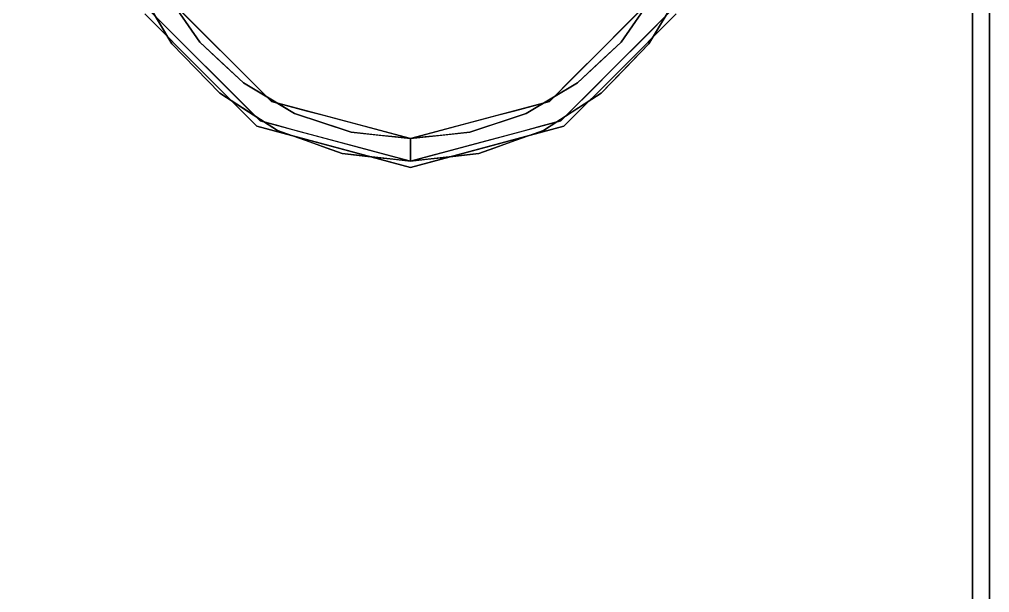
# Model space of a CAD drawing. Header units: millimetres. Extents: x -1 to 1346, y -1098 to 14.
# Drawn here: x 1231.4 to 1345, y -167.4 to -100.3 of the extents above; entities that cross this region are included whole.
import ezdxf

# ---------------------------------------------------------------- set-up
doc = ezdxf.new("R2010")
doc.units = ezdxf.units.MM
doc.linetypes.add('NASCOSTA', pattern=[9.525, 6.35, -3.175])
for name, color, linetype in [('IQ_200_2D', 1, 'Continuous'), ('IQ_200_3D', 1, 'Continuous'), ('IQ_204_2D', 7, 'Continuous'), ('IQ_204_3D', 7, 'Continuous')]:
    doc.layers.add(name, color=color, linetype=linetype)

# ---------------------------------------------------------------- blocks, each defined once
blk = doc.blocks.new('hpp_cutout_2c_l_3d')
at = {"layer": 'IQ_200_3D'}
mesh = blk.add_polyface(dxfattribs=at)
corners = [(1345, 0, 50), (0, 0, 50), (0, -700, 50), (1345, -700, 50)]
mesh.append_faces([[corners[k] for k in face] for face in [(0, 1, 2, 3)]])
mesh = blk.add_polyface(dxfattribs=at)
corners = [(1345, -700, 0), (0, -700, 0), (0, 0, 0), (1345, 0, 0)]
mesh.append_faces([[corners[k] for k in face] for face in [(0, 1, 2, 3)]])
mesh = blk.add_polyface(dxfattribs=at)
corners = [(1345, 0, 0), (1345, -700, 0), (1345, -700, 50), (1345, 0, 50)]
mesh.append_faces([[corners[k] for k in face] for face in [(0, 1, 2, 3)]])

msp = doc.modelspace()

# ---------------------------------------------------------------- linework, layer by layer
at = {"layer": 'IQ_200_2D'}
msp.add_lwpolyline([(0, 0), (1345, 0), (1345, -700), (0, -700)], close=True, dxfattribs=at)
at = {"layer": 'IQ_200_3D'}
msp.add_3dface([(1343, -645, 155), (2, -645, 155), (2, 0, 155), (1343, 0, 155)], dxfattribs=at)
for points, invisible_edges in [([(1343, -645, 203), (1343, 0, 855), (1343, -695, 855), (1343, -695, 203)], 1), ([(1343, 0, 155), (1343, 0, 855), (1343, -645, 203), (1343, -645, 155)], 2)]:
    msp.add_3dface(points, dxfattribs=dict(at, invisible_edges=invisible_edges))
at = {"layer": 'IQ_204_2D', "color": 7, "linetype": 'NASCOSTA', "ltscale": 10}
msp.add_lwpolyline([(2, 0), (1343, 0), (1343, -645), (2, -645)], close=True, dxfattribs=at)
at = {"layer": 'IQ_204_3D'}
for points, invisible_edges in [([(1246.66, -99.26, 116.94), (1246.66, -99.26, 116.94), (1245.1, -96.22, 90.46), (1249.24, -103.11, 97.36)], 11), ([(1245.1, -96.22, 90.46), (1245.1, -96.22, 90.46), (1248.54, -97.18, 91.42), (1249.24, -103.11, 97.36)], 6), ([(1309.25, -96.22, 90.46), (1309.25, -96.22, 90.46), (1307.68, -99.26, 116.94), (1305.1, -103.11, 97.36)], 6), ([(1305.1, -103.11, 97.36), (1305.1, -103.11, 97.36), (1305.81, -97.18, 91.42), (1309.25, -96.22, 90.46)], 6), ([(1248.54, -97.18, 91.42), (1248.54, -97.18, 91.42), (1251.94, -100.91, 116.94), (1252.51, -102.92, 97.17)], 6), ([(1248.54, -97.18, 91.42), (1248.54, -97.18, 91.42), (1248.96, -97.93, 116.94), (1251.94, -100.91, 116.94)], 11), ([(1252.51, -102.92, 97.17), (1252.51, -102.92, 97.17), (1249.24, -103.11, 97.36), (1248.54, -97.18, 91.42)], 6), ([(1301.84, -102.92, 97.17), (1301.84, -102.92, 97.17), (1302.4, -100.91, 116.94), (1305.81, -97.18, 91.42)], 6), ([(1305.1, -103.11, 97.36), (1305.1, -103.11, 97.36), (1301.84, -102.92, 97.17), (1305.81, -97.18, 91.42)], 11), ([(1305.81, -97.18, 91.42), (1305.81, -97.18, 91.42), (1302.4, -100.91, 116.94), (1305.38, -97.93, 116.94)], 11), ([(1259.56, -112.15, 116.94), (1260.89, -109.86, 116.94), (1248.96, -97.93, 116.94), (1246.66, -99.26, 116.94)], 5), ([(1294.79, -112.15, 116.94), (1307.68, -99.26, 116.94), (1305.38, -97.93, 116.94), (1293.46, -109.86, 116.94)], 10), ([(1246.05, -99.62, 155), (1246.05, -99.62, 117.11), (1252.62, -106.19, 117.11), (1252.62, -106.19, 155)], 5), ([(1249.89, -102.48, 116.94), (1249.89, -102.48, 116.94), (1246.66, -99.26, 116.94), (1249.24, -103.11, 97.36)], 13), ([(1301.72, -106.19, 117.11), (1308.3, -99.62, 117.11), (1308.3, -99.62, 155), (1301.72, -106.19, 155)], 10), ([(1305.1, -103.11, 97.36), (1305.1, -103.11, 97.36), (1307.68, -99.26, 116.94), (1304.46, -102.48, 116.94)], 11), ([(1252.51, -102.92, 97.17), (1252.51, -102.92, 97.17), (1251.94, -100.91, 116.94), (1254.92, -103.89, 116.94)], 11), ([(1301.84, -102.92, 97.17), (1301.84, -102.92, 97.17), (1299.42, -103.89, 116.94), (1302.4, -100.91, 116.94)], 11), ([(1249.24, -103.11, 97.36), (1249.24, -103.11, 97.36), (1252.04, -106, 100.25), (1249.89, -102.48, 116.94)], 13), ([(1249.24, -103.11, 97.36), (1249.24, -103.11, 97.36), (1252.51, -102.92, 97.17), (1254.84, -108.89, 103.14)], 6), ([(1252.04, -106, 100.25), (1252.04, -106, 100.25), (1253.11, -105.71, 116.94), (1249.89, -102.48, 116.94)], 11), ([(1252.51, -102.92, 97.17), (1252.51, -102.92, 97.17), (1254.92, -103.89, 116.94), (1255.06, -105.31, 99.55)], 6), ([(1254.84, -108.89, 103.14), (1254.84, -108.89, 103.14), (1252.51, -102.92, 97.17), (1257.61, -107.69, 101.94)], 11), ([(1301.84, -102.92, 97.17), (1301.84, -102.92, 97.17), (1299.51, -108.89, 103.14), (1296.74, -107.69, 101.94)], 6), ([(1299.42, -103.89, 116.94), (1299.42, -103.89, 116.94), (1301.84, -102.92, 97.17), (1299.29, -105.31, 99.55)], 11), ([(1299.51, -108.89, 103.14), (1299.51, -108.89, 103.14), (1301.84, -102.92, 97.17), (1305.1, -103.11, 97.36)], 6), ([(1301.23, -105.71, 116.94), (1301.23, -105.71, 116.94), (1302.31, -106, 100.25), (1304.46, -102.48, 116.94)], 6), ([(1305.1, -103.11, 97.36), (1305.1, -103.11, 97.36), (1304.46, -102.48, 116.94), (1302.31, -106, 100.25)], 6), ([(1257.9, -106.88, 116.94), (1257.9, -106.88, 116.94), (1255.06, -105.31, 99.55), (1254.92, -103.89, 116.94)], 6), ([(1296.44, -106.88, 116.94), (1296.44, -106.88, 116.94), (1299.42, -103.89, 116.94), (1299.29, -105.31, 99.55)], 13), ([(1255.06, -105.31, 99.55), (1255.06, -105.31, 99.55), (1257.9, -106.88, 116.94), (1257.61, -107.69, 101.94)], 6), ([(1296.44, -106.88, 116.94), (1296.44, -106.88, 116.94), (1299.29, -105.31, 99.55), (1296.74, -107.69, 101.94)], 11), ([(1252.04, -106, 100.25), (1252.04, -106, 100.25), (1254.84, -108.89, 103.14), (1253.11, -105.71, 116.94)], 13), ([(1252.62, -106.19, 155), (1252.62, -106.19, 117.11), (1259.2, -112.77, 117.11), (1259.2, -112.77, 155)], 5), ([(1256.33, -108.93, 116.94), (1256.33, -108.93, 116.94), (1253.11, -105.71, 116.94), (1254.84, -108.89, 103.14)], 13), ([(1301.72, -106.19, 155), (1295.14, -112.77, 155), (1295.14, -112.77, 117.11), (1301.72, -106.19, 117.11)], 10), ([(1301.23, -105.71, 116.94), (1301.23, -105.71, 116.94), (1298.01, -108.93, 116.94), (1299.51, -108.89, 103.14)], 13), ([(1302.31, -106, 100.25), (1302.31, -106, 100.25), (1301.23, -105.71, 116.94), (1299.51, -108.89, 103.14)], 6), ([(1257.61, -107.69, 101.94), (1257.61, -107.69, 101.94), (1261.6, -113.25, 107.49), (1254.84, -108.89, 103.14)], 11), ([(1257.61, -107.69, 101.94), (1257.61, -107.69, 101.94), (1257.9, -106.88, 116.94), (1260.61, -109.48, 103.72)], 6), ([(1257.61, -107.69, 101.94), (1257.61, -107.69, 101.94), (1263.61, -111.26, 105.51), (1261.6, -113.25, 107.49)], 13), ([(1260.89, -109.86, 116.94), (1260.89, -109.86, 116.94), (1260.61, -109.48, 103.72), (1257.9, -106.88, 116.94)], 6), ([(1292.74, -113.25, 107.49), (1292.74, -113.25, 107.49), (1290.74, -111.26, 105.51), (1296.74, -107.69, 101.94)], 11), ([(1296.74, -107.69, 101.94), (1296.74, -107.69, 101.94), (1299.51, -108.89, 103.14), (1292.74, -113.25, 107.49)], 11), ([(1296.44, -106.88, 116.94), (1296.44, -106.88, 116.94), (1293.74, -109.48, 103.72), (1293.46, -109.86, 116.94)], 6), ([(1293.74, -109.48, 103.72), (1293.74, -109.48, 103.72), (1296.44, -106.88, 116.94), (1296.74, -107.69, 101.94)], 6), ([(1258.22, -111.07, 105.32), (1258.22, -111.07, 105.32), (1256.33, -108.93, 116.94), (1254.84, -108.89, 103.14)], 6), ([(1257.95, -110.54, 116.94), (1257.95, -110.54, 116.94), (1256.33, -108.93, 116.94), (1258.22, -111.07, 105.32)], 13), ([(1299.51, -108.89, 103.14), (1299.51, -108.89, 103.14), (1298.01, -108.93, 116.94), (1296.12, -111.07, 105.32)], 6), ([(1296.4, -110.54, 116.94), (1296.4, -110.54, 116.94), (1296.12, -111.07, 105.32), (1298.01, -108.93, 116.94)], 6), ([(1277.17, -116.87, 116.94), (1277.17, -114.22, 116.94), (1260.89, -109.86, 116.94), (1259.56, -112.15, 116.94)], 4), ([(1260.89, -109.86, 116.94), (1260.89, -109.86, 116.94), (1263.61, -111.26, 105.51), (1260.61, -109.48, 103.72)], 11), ([(1263.61, -111.26, 105.51), (1263.61, -111.26, 105.51), (1260.89, -109.86, 116.94), (1264.96, -110.95, 116.94)], 11), ([(1277.17, -116.87, 116.94), (1294.79, -112.15, 116.94), (1293.46, -109.86, 116.94), (1277.17, -114.22, 116.94)], 2), ([(1289.39, -110.95, 116.94), (1289.39, -110.95, 116.94), (1293.46, -109.86, 116.94), (1290.74, -111.26, 105.51)], 13), ([(1290.74, -111.26, 105.51), (1290.74, -111.26, 105.51), (1293.46, -109.86, 116.94), (1293.74, -109.48, 103.72)], 6), ([(1258.22, -111.07, 105.32), (1258.22, -111.07, 105.32), (1259.56, -112.15, 116.94), (1257.95, -110.54, 116.94)], 11), ([(1258.22, -111.07, 105.32), (1258.22, -111.07, 105.32), (1261.6, -113.25, 107.49), (1259.56, -112.15, 116.94)], 13), ([(1261.6, -113.25, 107.49), (1261.6, -113.25, 107.49), (1263.61, -111.26, 105.51), (1269.18, -115.96, 110.2)], 6), ([(1264.96, -110.95, 116.94), (1264.96, -110.95, 116.94), (1266.92, -112.37, 106.61), (1263.61, -111.26, 105.51)], 11), ([(1270.23, -113.47, 107.72), (1270.23, -113.47, 107.72), (1269.18, -115.96, 110.2), (1263.61, -111.26, 105.51)], 6), ([(1266.92, -112.37, 106.61), (1266.92, -112.37, 106.61), (1264.96, -110.95, 116.94), (1266.99, -111.49, 116.94)], 11), ([(1285.17, -115.96, 110.2), (1285.17, -115.96, 110.2), (1284.11, -113.47, 107.72), (1290.74, -111.26, 105.51)], 11), ([(1290.74, -111.26, 105.51), (1290.74, -111.26, 105.51), (1292.74, -113.25, 107.49), (1285.17, -115.96, 110.2)], 11), ([(1289.39, -110.95, 116.94), (1289.39, -110.95, 116.94), (1287.43, -112.37, 106.61), (1287.35, -111.49, 116.94)], 6), ([(1287.43, -112.37, 106.61), (1287.43, -112.37, 106.61), (1289.39, -110.95, 116.94), (1290.74, -111.26, 105.51)], 6), ([(1294.79, -112.15, 116.94), (1294.79, -112.15, 116.94), (1292.74, -113.25, 107.49), (1296.12, -111.07, 105.32)], 11), ([(1296.4, -110.54, 116.94), (1296.4, -110.54, 116.94), (1294.79, -112.15, 116.94), (1296.12, -111.07, 105.32)], 13), ([(1261.76, -112.74, 116.94), (1261.76, -112.74, 116.94), (1259.56, -112.15, 116.94), (1261.6, -113.25, 107.49)], 13), ([(1268.58, -112.92, 107.17), (1268.58, -112.92, 107.17), (1266.92, -112.37, 106.61), (1266.99, -111.49, 116.94)], 13), ([(1266.99, -111.49, 116.94), (1266.99, -111.49, 116.94), (1269.03, -112.04, 116.94), (1268.58, -112.92, 107.17)], 13), ([(1269.03, -112.04, 116.94), (1269.03, -112.04, 116.94), (1270.23, -113.47, 107.72), (1268.58, -112.92, 107.17)], 11), ([(1270.23, -113.47, 107.72), (1270.23, -113.47, 107.72), (1269.03, -112.04, 116.94), (1271.07, -112.58, 116.94)], 11), ([(1284.11, -113.47, 107.72), (1284.11, -113.47, 107.72), (1283.28, -112.58, 116.94), (1285.32, -112.04, 116.94)], 11), ([(1285.77, -112.92, 107.17), (1285.77, -112.92, 107.17), (1284.11, -113.47, 107.72), (1285.32, -112.04, 116.94)], 13), ([(1287.35, -111.49, 116.94), (1287.35, -111.49, 116.94), (1285.77, -112.92, 107.17), (1285.32, -112.04, 116.94)], 6), ([(1285.77, -112.92, 107.17), (1285.77, -112.92, 107.17), (1287.35, -111.49, 116.94), (1287.43, -112.37, 106.61)], 6), ([(1292.74, -113.25, 107.49), (1292.74, -113.25, 107.49), (1294.79, -112.15, 116.94), (1292.59, -112.74, 116.94)], 11), ([(1268.9, -115.37, 117.11), (1268.9, -115.37, 117.11), (1268.19, -115.18, 155), (1259.2, -112.77, 117.11)], 6), ([(1259.2, -112.77, 117.11), (1259.2, -112.77, 117.11), (1268.19, -115.18, 155), (1259.2, -112.77, 155)], 11), ([(1261.76, -112.74, 116.94), (1261.76, -112.74, 116.94), (1261.6, -113.25, 107.49), (1263.5, -113.92, 108.17)], 11), ([(1263.5, -113.92, 108.17), (1263.5, -113.92, 108.17), (1263.96, -113.33, 116.94), (1261.76, -112.74, 116.94)], 11), ([(1263.5, -113.92, 108.17), (1263.5, -113.92, 108.17), (1265.39, -114.6, 108.85), (1263.96, -113.33, 116.94)], 13), ([(1266.16, -113.92, 116.94), (1266.16, -113.92, 116.94), (1263.96, -113.33, 116.94), (1265.39, -114.6, 108.85)], 13), ([(1269.18, -115.96, 110.2), (1269.18, -115.96, 110.2), (1270.23, -113.47, 107.72), (1277.17, -114.22, 108.47)], 11), ([(1270.23, -113.47, 107.72), (1270.23, -113.47, 107.72), (1271.07, -112.58, 116.94), (1273.1, -113.13, 116.94)], 11), ([(1270.23, -113.47, 107.72), (1270.23, -113.47, 107.72), (1273.1, -113.13, 116.94), (1273.7, -113.85, 108.09)], 6), ([(1273.7, -113.85, 108.09), (1273.7, -113.85, 108.09), (1273.1, -113.13, 116.94), (1275.14, -113.67, 116.94)], 11), ([(1284.11, -113.47, 107.72), (1284.11, -113.47, 107.72), (1285.17, -115.96, 110.2), (1277.17, -114.22, 108.47)], 6), ([(1281.24, -113.13, 116.94), (1281.24, -113.13, 116.94), (1280.64, -113.85, 108.09), (1279.21, -113.67, 116.94)], 6), ([(1281.24, -113.13, 116.94), (1281.24, -113.13, 116.94), (1284.11, -113.47, 107.72), (1280.64, -113.85, 108.09)], 11), ([(1284.11, -113.47, 107.72), (1284.11, -113.47, 107.72), (1281.24, -113.13, 116.94), (1283.28, -112.58, 116.94)], 11), ([(1286.16, -115.18, 155), (1286.16, -115.18, 155), (1285.45, -115.37, 117.11), (1295.14, -112.77, 117.11)], 11), ([(1295.14, -112.77, 155), (1295.14, -112.77, 155), (1286.16, -115.18, 155), (1295.14, -112.77, 117.11)], 13), ([(1288.95, -114.6, 108.85), (1288.95, -114.6, 108.85), (1290.38, -113.33, 116.94), (1288.18, -113.92, 116.94)], 11), ([(1288.95, -114.6, 108.85), (1288.95, -114.6, 108.85), (1290.85, -113.92, 108.17), (1290.38, -113.33, 116.94)], 13), ([(1290.38, -113.33, 116.94), (1290.38, -113.33, 116.94), (1290.85, -113.92, 108.17), (1292.59, -112.74, 116.94)], 6), ([(1292.74, -113.25, 107.49), (1292.74, -113.25, 107.49), (1292.59, -112.74, 116.94), (1290.85, -113.92, 108.17)], 6), ([(1266.16, -113.92, 116.94), (1266.16, -113.92, 116.94), (1265.39, -114.6, 108.85), (1267.29, -115.28, 109.52)], 11), ([(1268.37, -114.51, 116.94), (1268.37, -114.51, 116.94), (1266.16, -113.92, 116.94), (1267.29, -115.28, 109.52)], 13), ([(1267.29, -115.28, 109.52), (1267.29, -115.28, 109.52), (1269.18, -115.96, 110.2), (1268.37, -114.51, 116.94)], 13), ([(1270.57, -115.1, 116.94), (1270.57, -115.1, 116.94), (1268.37, -114.51, 116.94), (1269.18, -115.96, 110.2)], 13), ([(1269.18, -115.96, 110.2), (1269.18, -115.96, 110.2), (1277.17, -114.22, 108.47), (1277.17, -116.87, 111.12)], 6), ([(1273.7, -113.85, 108.09), (1273.7, -113.85, 108.09), (1275.14, -113.67, 116.94), (1275.44, -114.03, 108.28)], 6), ([(1277.17, -114.22, 116.94), (1277.17, -114.22, 116.94), (1275.44, -114.03, 108.28), (1275.14, -113.67, 116.94)], 6), ([(1275.44, -114.03, 108.28), (1275.44, -114.03, 108.28), (1277.17, -114.22, 116.94), (1277.17, -114.22, 108.47)], 2), ([(1278.91, -114.03, 108.28), (1278.91, -114.03, 108.28), (1277.17, -114.22, 116.94), (1279.21, -113.67, 116.94)], 11), ([(1277.17, -114.22, 116.94), (1277.17, -114.22, 116.94), (1278.91, -114.03, 108.28), (1277.17, -114.22, 108.47)], 2), ([(1277.17, -114.22, 108.47), (1277.17, -114.22, 108.47), (1285.17, -115.96, 110.2), (1277.17, -116.87, 111.12)], 11), ([(1279.21, -113.67, 116.94), (1279.21, -113.67, 116.94), (1280.64, -113.85, 108.09), (1278.91, -114.03, 108.28)], 11), ([(1285.98, -114.51, 116.94), (1285.98, -114.51, 116.94), (1283.78, -115.1, 116.94), (1285.17, -115.96, 110.2)], 13), ([(1285.17, -115.96, 110.2), (1285.17, -115.96, 110.2), (1287.06, -115.28, 109.52), (1285.98, -114.51, 116.94)], 13), ([(1285.98, -114.51, 116.94), (1285.98, -114.51, 116.94), (1287.06, -115.28, 109.52), (1288.18, -113.92, 116.94)], 6), ([(1288.95, -114.6, 108.85), (1288.95, -114.6, 108.85), (1288.18, -113.92, 116.94), (1287.06, -115.28, 109.52)], 6), ([(1268.19, -115.18, 155), (1268.19, -115.18, 155), (1268.9, -115.37, 117.11), (1277.17, -117.59, 155)], 6), ([(1268.9, -115.37, 117.11), (1268.9, -115.37, 117.11), (1277.17, -117.59, 117.11), (1277.17, -117.59, 155)], 9), ([(1270.57, -115.1, 116.94), (1270.57, -115.1, 116.94), (1269.18, -115.96, 110.2), (1271.18, -116.19, 110.43)], 11), ([(1270.57, -115.1, 116.94), (1270.57, -115.1, 116.94), (1271.18, -116.19, 110.43), (1272.77, -115.69, 116.94)], 6), ([(1271.18, -116.19, 110.43), (1271.18, -116.19, 110.43), (1273.18, -116.42, 110.66), (1272.77, -115.69, 116.94)], 13), ([(1274.97, -116.28, 116.94), (1274.97, -116.28, 116.94), (1272.77, -115.69, 116.94), (1273.18, -116.42, 110.66)], 13), ([(1286.16, -115.18, 155), (1286.16, -115.18, 155), (1277.17, -117.59, 155), (1285.45, -115.37, 117.11)], 13), ([(1277.17, -117.59, 117.11), (1277.17, -117.59, 117.11), (1285.45, -115.37, 117.11), (1277.17, -117.59, 155)], 4), ([(1279.37, -116.28, 116.94), (1279.37, -116.28, 116.94), (1281.17, -116.42, 110.66), (1281.58, -115.69, 116.94)], 6), ([(1281.17, -116.42, 110.66), (1281.17, -116.42, 110.66), (1283.17, -116.19, 110.43), (1281.58, -115.69, 116.94)], 13), ([(1283.78, -115.1, 116.94), (1283.78, -115.1, 116.94), (1281.58, -115.69, 116.94), (1283.17, -116.19, 110.43)], 13), ([(1283.17, -116.19, 110.43), (1283.17, -116.19, 110.43), (1285.17, -115.96, 110.2), (1283.78, -115.1, 116.94)], 13), ([(1273.18, -116.42, 110.66), (1273.18, -116.42, 110.66), (1275.17, -116.64, 110.89), (1274.97, -116.28, 116.94)], 13), ([(1274.97, -116.28, 116.94), (1274.97, -116.28, 116.94), (1275.17, -116.64, 110.89), (1277.17, -116.87, 116.94)], 6), ([(1277.17, -116.87, 111.12), (1277.17, -116.87, 111.12), (1277.17, -116.87, 116.94), (1275.17, -116.64, 110.89)], 4), ([(1279.37, -116.28, 116.94), (1279.37, -116.28, 116.94), (1277.17, -116.87, 116.94), (1279.17, -116.64, 110.89)], 13), ([(1277.17, -116.87, 111.12), (1277.17, -116.87, 111.12), (1279.17, -116.64, 110.89), (1277.17, -116.87, 116.94)], 4), ([(1279.17, -116.64, 110.89), (1279.17, -116.64, 110.89), (1281.17, -116.42, 110.66), (1279.37, -116.28, 116.94)], 13)]:
    msp.add_3dface(points, dxfattribs=dict(at, invisible_edges=invisible_edges))

# ---------------------------------------------------------------- block references
msp.add_blockref('hpp_cutout_2c_l_3d', (0, 0, 855))

doc.saveas('drawing.dxf')
